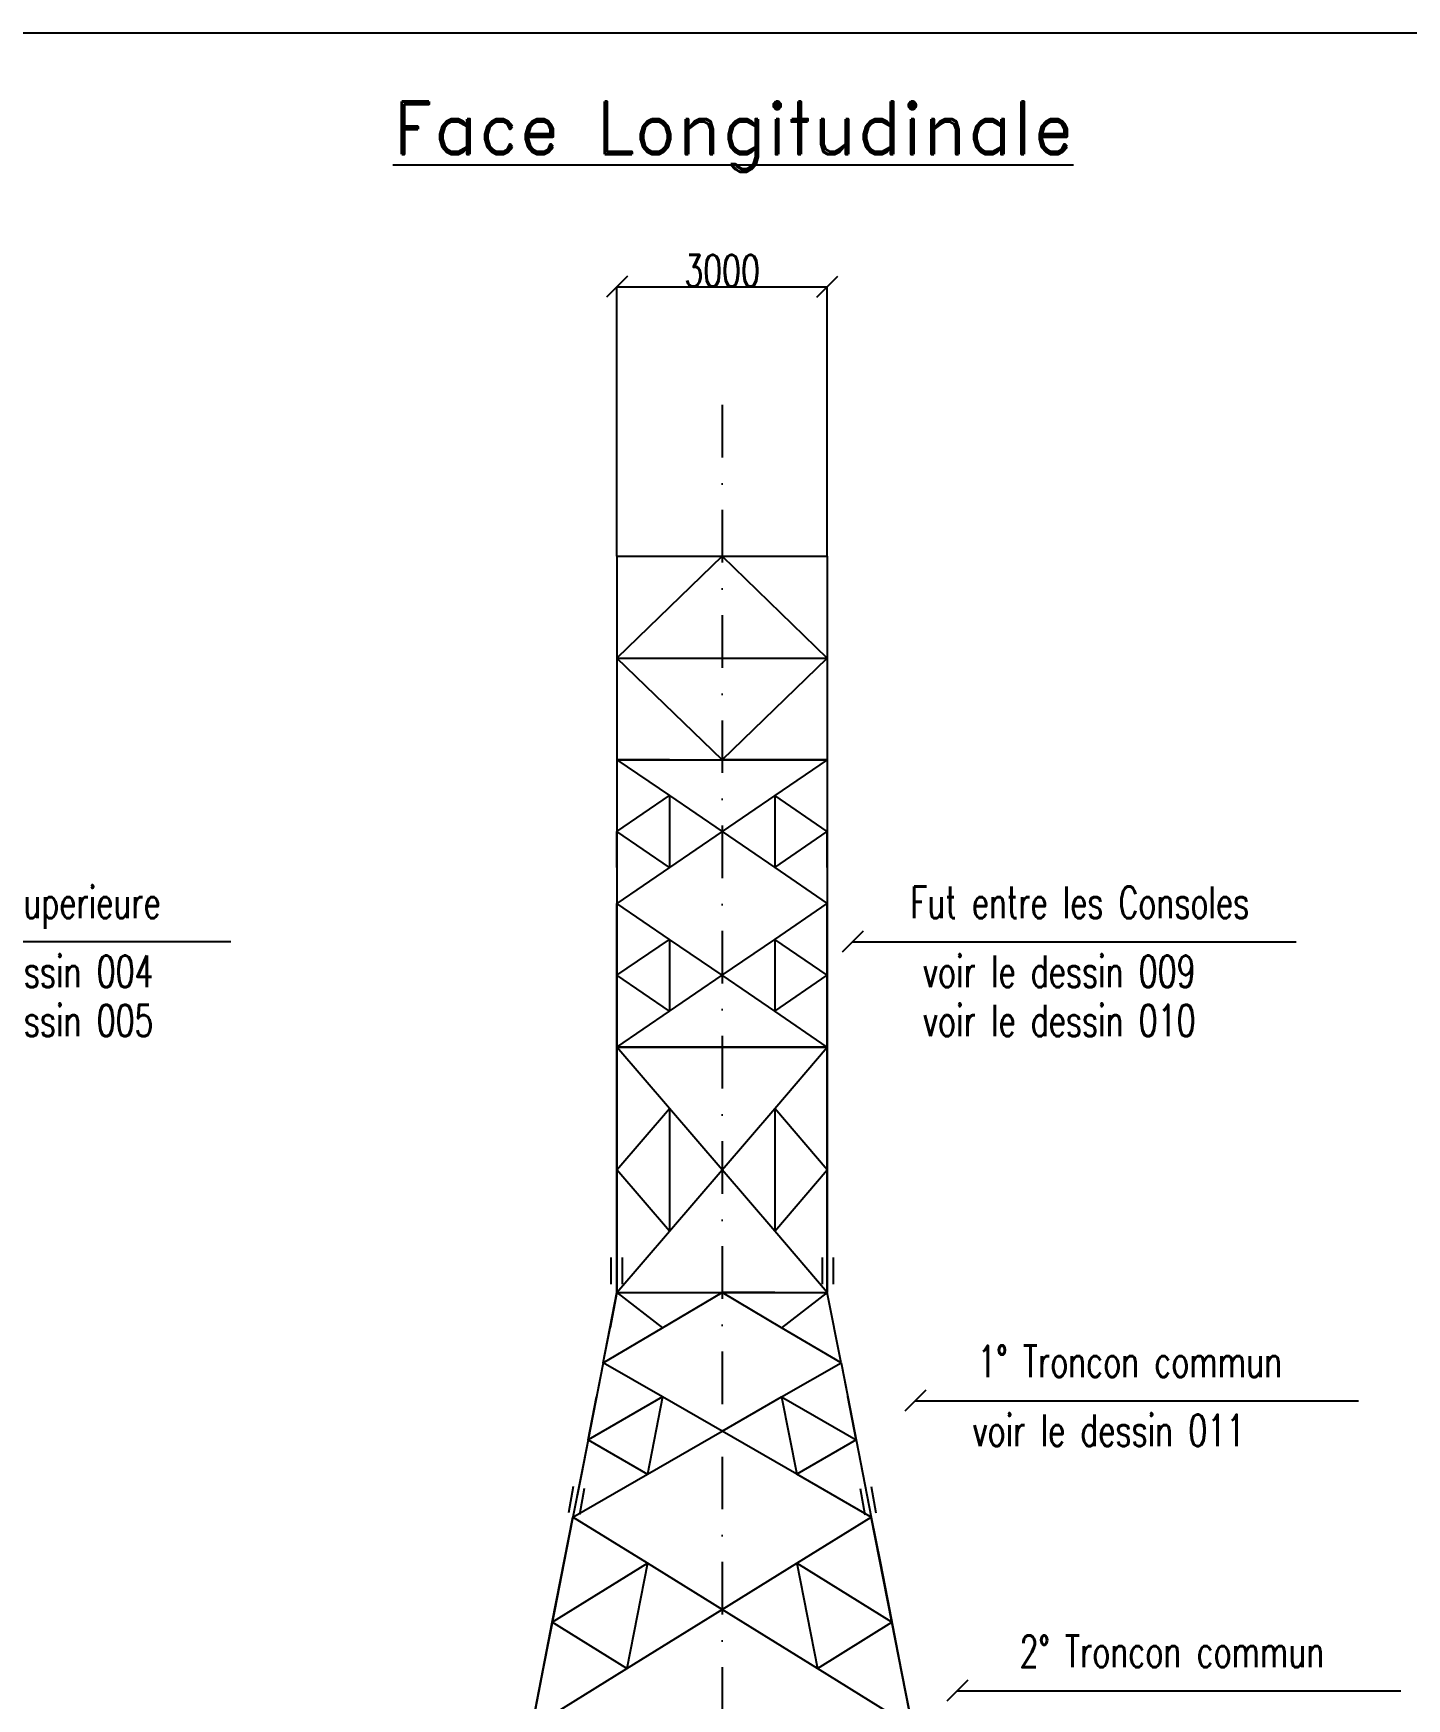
# Model space of a CAD drawing. Header units: millimetres. Extents: x 3750 to 125400, y -103 to 85997.
# Drawn here: x 40106 to 59694, y 62248 to 85997 of the extents above; entities that cross this region are included whole.
import ezdxf
from ezdxf.enums import TextEntityAlignment as Align

# ---------------------------------------------------------------- set-up
doc = ezdxf.new("R2010")
doc.units = ezdxf.units.MM
doc.header["$LTSCALE"] = 1500
doc.linetypes.add('DASHDOT', pattern=[1, 0.5, -0.25, 0, -0.25])
doc.linetypes.add('TRATTEGGIATA', pattern=[19.05, 12.7, -6.35])
for name, color, linetype in [('LS', 7, 'Continuous'), ('MZ', 6, 'DASHDOT'), ('REDUNDANT', 6, 'TRATTEGGIATA')]:
    doc.layers.add(name, color=color, linetype=linetype)
doc.styles.add('RD', font='ROMAND8.SHX', dxfattribs={"width": 0.7})
doc.styles.add('RS', font='ROMANS8.shx', dxfattribs={"width": 0.7})
doc.styles.add('S00', font='romans', dxfattribs={"width": 0.8})
doc.dimstyles.new('KIT', dxfattribs={"dimtxt": 40, "dimasz": 20, "dimexe": 1.25, "dimexo": 20, "dimgap": 10, "dimtad": 3, "dimdec": 1, "dimdsep": 46, "dimtxsty": 'S00', "dimblk": 'OBLIQUE', "dimcen": 2.5, "dimclrd": 256, "dimclre": 256, "dimclrt": 256, "dimaunit": 1, "dimadec": 1, "dimazin": 0, "dimtfac": 1, "dimtdec": 1, "dimtmove": 0, "dimatfit": 3, "dimldrblk": 'OBLIQUE', "dimfxl": 1, "dimlwd": -1, "dimlwe": -1, "dimarcsym": 0})
doc.dimstyles.new('TRATTO', dxfattribs={"dimscale": 0, "dimtxt": 450, "dimasz": 300, "dimexe": 0, "dimexo": 0.06, "dimgap": 5, "dimtad": 1, "dimdec": 0, "dimzin": 0, "dimdsep": 46, "dimtxsty": 'RS', "dimblk1": 'OBLIQUE', "dimblk2": 'OBLIQUE', "dimsah": 1, "dimcen": 0.09, "dimclrd": 2, "dimclre": 2, "dimclrt": 7, "dimadec": 0, "dimazin": 0, "dimtfac": 1, "dimtdec": 0, "dimtix": 1, "dimtmove": 2, "dimatfit": 3, "dimfxl": 1, "dimtolj": 1, "dimtzin": 0, "dimarcsym": 0})

# ---------------------------------------------------------------- blocks, each defined once
blk = doc.blocks.new('_OBLIQUE')
at = {"color": 0, "linetype": 'ByBlock'}
blk.add_line((-0.5, -0.5), (0.5, 0.5), dxfattribs=at)
blk = doc.blocks.new('*D25')
at = {"layer": 'DEFPOINTS', "color": 0, "transparency": 16777216}
for p in [(51430, 82383), (48430, 78539), (51430, 78539)]:
    blk.add_point(p, dxfattribs=at)
at = {"layer": 'LS', "color": 2, "lineweight": -2, "transparency": 16777216}
for p, q in [((48430, 78539), (48430, 82383)), ((48430, 82383), (51430, 82383)), ((51430, 78539), (51430, 82383))]:
    blk.add_line(p, q, dxfattribs=at)
at = {"layer": 'LS', "color": 2, "lineweight": -2, "transparency": 16777216, "xscale": 300, "yscale": 300, "zscale": 300, "rotation": 180}
blk.add_blockref('_OBLIQUE', (48430, 82383), dxfattribs=at)
at = {"layer": 'LS', "color": 2, "lineweight": -2, "transparency": 16777216, "xscale": 300, "yscale": 300, "zscale": 300}
blk.add_blockref('_OBLIQUE', (51430, 82383), dxfattribs=at)
at = {"layer": 'LS', "color": 7, "transparency": 16777216, "insert": (49930, 82613), "char_height": 450, "attachment_point": 5, "style": 'RS'}
blk.add_mtext('\\A1;3000', dxfattribs=at)

msp = doc.modelspace()

# ---------------------------------------------------------------- linework, layer by layer
at = {"layer": 'LS', "color": 8}
msp.add_lwpolyline([(3750, 85997.3), (3750, -102.7), (99150, -102.7), (99150, 11897.3), (125400, 11897.3), (125400, 85997.3), (3750, 85997.3)], close=True, dxfattribs=at)
at = {"layer": 'MZ'}
msp.add_line((49929.8, 80699.8), (49929.8, 41136.2), dxfattribs=at)
at = {"layer": 'REDUNDANT'}
for p, q in [((48429.8, 78538.7), (48429.8, 75638.7)), ((48429.8, 78538.7), (51429.8, 78538.7)), ((49929.8, 78538.7), (48429.8, 77088.7)), ((49929.8, 78538.7), (51429.8, 77088.7)), ((51429.8, 78538.7), (51429.8, 74613.7)), ((51429.8, 78538.7), (51429.8, 74613.7)), ((49929.8, 75638.7), (48429.8, 77088.7)), ((48429.8, 77088.7), (51429.8, 77088.7)), ((49929.8, 75638.7), (51429.8, 77088.7)), ((48429.8, 75638.7), (49929.8, 75638.7)), ((48429.8, 75638.7), (49929.8, 75638.7)), ((48429.8, 75638.7), (48429.8, 75638.7)), ((48429.8, 75638.7), (48429.8, 75638.7)), ((49179.8, 75638.7), (48429.8, 75638.7)), ((48429.8, 75638.7), (49179.8, 75638.7)), ((48429.8, 75638.7), (49179.8, 75638.7)), ((48429.8, 75638.7), (49179.8, 75638.7)), ((48429.8, 75638.7), (49179.8, 75126.7)), ((48429.8, 75638.7), (49179.8, 75126.7)), ((48429.8, 75638.7), (48429.8, 74613.7)), ((49179.8, 75638.7), (50679.8, 75638.7)), ((49179.8, 75638.7), (50679.8, 75638.7)), ((49179.8, 75638.7), (49929.8, 75638.7)), ((49179.8, 75638.7), (49929.8, 75638.7)), ((49929.8, 75638.7), (51429.8, 75638.7)), ((49929.8, 75638.7), (51429.8, 75638.7)), ((50679.8, 75638.7), (49929.8, 75638.7)), ((50679.8, 75638.7), (49929.8, 75638.7)), ((50679.8, 75638.7), (51429.8, 75638.7)), ((50679.8, 75638.7), (51429.8, 75638.7)), ((51429.8, 75638.7), (50679.8, 75638.7)), ((51429.8, 75638.7), (50679.8, 75638.7)), ((51429.8, 75638.7), (50679.8, 75126.7)), ((51429.8, 75638.7), (50679.8, 75126.7)), ((51429.8, 75638.7), (51429.8, 75638.7)), ((51429.8, 75638.7), (51429.8, 75638.7)), ((48429.8, 74613.7), (49179.8, 75126.7)), ((48429.8, 74613.7), (49179.8, 75126.7)), ((48429.8, 75126.7), (48429.8, 74613.7)), ((48429.8, 75126.7), (48429.8, 74613.7)), ((48429.8, 75126.7), (48429.8, 74100.7)), ((48429.8, 75126.7), (48429.8, 74100.7)), ((48429.8, 75126.7), (48429.8, 74613.7)), ((49179.8, 75126.7), (49179.8, 74100.7)), ((49179.8, 75126.7), (49179.8, 74100.7)), ((49179.8, 75126.7), (49929.8, 74613.7)), ((49179.8, 75126.7), (49929.8, 74613.7)), ((50679.8, 75126.7), (49929.8, 74613.7)), ((50679.8, 75126.7), (49929.8, 74613.7)), ((50679.8, 75126.7), (50679.8, 74100.7)), ((50679.8, 75126.7), (50679.8, 74100.7)), ((51429.8, 74613.7), (50679.8, 75126.7)), ((51429.8, 74613.7), (50679.8, 75126.7)), ((51429.8, 75126.7), (51429.8, 74613.7)), ((51429.8, 75126.7), (51429.8, 74613.7)), ((51429.8, 75126.7), (51429.8, 74100.7)), ((51429.8, 75126.7), (51429.8, 74100.7)), ((51429.8, 75126.7), (51429.8, 74613.7)), ((51429.8, 75126.7), (51429.8, 74613.7)), ((49179.8, 74100.7), (48429.8, 74613.7)), ((49179.8, 74100.7), (48429.8, 74613.7)), ((48429.8, 74100.7), (48429.8, 74613.7)), ((48429.8, 74100.7), (48429.8, 74613.7)), ((48429.8, 74613.7), (48429.8, 73588.7)), ((48429.8, 74613.7), (48429.8, 73588.7)), ((48429.8, 74613.7), (48429.8, 74100.7)), ((48429.8, 74613.7), (48429.8, 74100.7)), ((49929.8, 74613.7), (49179.8, 74100.7)), ((49929.8, 74613.7), (49179.8, 74100.7)), ((49929.8, 74613.7), (50679.8, 74100.7)), ((49929.8, 74613.7), (50679.8, 74100.7)), ((50679.8, 74100.7), (51429.8, 74613.7)), ((50679.8, 74100.7), (51429.8, 74613.7)), ((51429.8, 74100.7), (51429.8, 74613.7)), ((51429.8, 74100.7), (51429.8, 74613.7)), ((51429.8, 74613.7), (51429.8, 73588.7)), ((51429.8, 74613.7), (51429.8, 73588.7)), ((51429.8, 74613.7), (51429.8, 74100.7)), ((51429.8, 74613.7), (51429.8, 74100.7)), ((49179.8, 74100.7), (48429.8, 73588.7)), ((49179.8, 74100.7), (48429.8, 73588.7)), ((48429.8, 74100.7), (48429.8, 73588.7)), ((48429.8, 74100.7), (48429.8, 73588.7)), ((50679.8, 74100.7), (51429.8, 73588.7)), ((50679.8, 74100.7), (51429.8, 73588.7)), ((51429.8, 74100.7), (51429.8, 73588.7)), ((51429.8, 74100.7), (51429.8, 73588.7)), ((48429.8, 72563.7), (48429.8, 73588.7)), ((48429.8, 72563.7), (48429.8, 73588.7)), ((49179.8, 73076.7), (48429.8, 73588.7)), ((49179.8, 73076.7), (48429.8, 73588.7)), ((48429.8, 73588.7), (48429.8, 73076.7)), ((48429.8, 73588.7), (48429.8, 73076.7)), ((50679.8, 73076.7), (51429.8, 73588.7)), ((50679.8, 73076.7), (51429.8, 73588.7)), ((51429.8, 72563.7), (51429.8, 73588.7)), ((51429.8, 72563.7), (51429.8, 73588.7)), ((51429.8, 73588.7), (51429.8, 73076.7)), ((51429.8, 73588.7), (51429.8, 73076.7)), ((42924.8, 73041.6), (37248.9, 73041.6)), ((48429.8, 72563.7), (49179.8, 73076.7)), ((48429.8, 72563.7), (49179.8, 73076.7)), ((48429.8, 72563.7), (48429.8, 73076.7)), ((48429.8, 72563.7), (48429.8, 73076.7)), ((48429.8, 73076.7), (48429.8, 72050.7)), ((48429.8, 73076.7), (48429.8, 72050.7)), ((48429.8, 73076.7), (48429.8, 72563.7)), ((48429.8, 73076.7), (48429.8, 72563.7)), ((49179.8, 73076.7), (49179.8, 72050.7)), ((49179.8, 73076.7), (49179.8, 72050.7)), ((49929.8, 72563.7), (49179.8, 73076.7)), ((49929.8, 72563.7), (49179.8, 73076.7)), ((49929.8, 72563.7), (50679.8, 73076.7)), ((49929.8, 72563.7), (50679.8, 73076.7)), ((51429.8, 72563.7), (50679.8, 73076.7)), ((51429.8, 72563.7), (50679.8, 73076.7)), ((50679.8, 73076.7), (50679.8, 72050.7)), ((50679.8, 73076.7), (50679.8, 72050.7)), ((51429.8, 72563.7), (51429.8, 73076.7)), ((51429.8, 72563.7), (51429.8, 73076.7)), ((51429.8, 73076.7), (51429.8, 72050.7)), ((51429.8, 73076.7), (51429.8, 72050.7)), ((51429.8, 73076.7), (51429.8, 72563.7)), ((51429.8, 73076.7), (51429.8, 72563.7)), ((49179.8, 72050.7), (48429.8, 72563.7)), ((49179.8, 72050.7), (48429.8, 72563.7)), ((48429.8, 72050.7), (48429.8, 72563.7)), ((48429.8, 72050.7), (48429.8, 72563.7)), ((48429.8, 71538.7), (48429.8, 72563.7)), ((48429.8, 71538.7), (48429.8, 72563.7)), ((48429.8, 72563.7), (48429.8, 72050.7)), ((48429.8, 72563.7), (48429.8, 72050.7)), ((49179.8, 72050.7), (49929.8, 72563.7)), ((49179.8, 72050.7), (49929.8, 72563.7)), ((50679.8, 72050.7), (49929.8, 72563.7)), ((50679.8, 72050.7), (49929.8, 72563.7)), ((50679.8, 72050.7), (51429.8, 72563.7)), ((50679.8, 72050.7), (51429.8, 72563.7)), ((51429.8, 72050.7), (51429.8, 72563.7)), ((51429.8, 72050.7), (51429.8, 72563.7)), ((51429.8, 71538.7), (51429.8, 72563.7)), ((51429.8, 71538.7), (51429.8, 72563.7)), ((51429.8, 72563.7), (51429.8, 72050.7)), ((51429.8, 72563.7), (51429.8, 72050.7)), ((48429.8, 71538.7), (49179.8, 72050.7)), ((48429.8, 71538.7), (49179.8, 72050.7)), ((48429.8, 72050.7), (48429.8, 71538.7)), ((48429.8, 72050.7), (48429.8, 71538.7)), ((51429.8, 71538.7), (50679.8, 72050.7)), ((51429.8, 71538.7), (50679.8, 72050.7)), ((51429.8, 72050.7), (51429.8, 71538.7)), ((51429.8, 72050.7), (51429.8, 71538.7)), ((48429.8, 71538.7), (51429.8, 71538.7)), ((48429.8, 71538.7), (51429.8, 71538.7)), ((48429.8, 71538.7), (48429.8, 71538.7)), ((48429.8, 71538.7), (51429.8, 71538.7)), ((51429.8, 71538.7), (48429.8, 71538.7)), ((48429.8, 69788.7), (48429.8, 71538.7)), ((48429.8, 69788.7), (48429.8, 71538.7)), ((49179.8, 70663.7), (48429.8, 71538.7)), ((49179.8, 70663.7), (48429.8, 71538.7)), ((48429.8, 71538.7), (48429.8, 70663.7)), ((48429.8, 71538.7), (48429.8, 70663.7)), ((50679.8, 70663.7), (51429.8, 71538.7)), ((50679.8, 70663.7), (51429.8, 71538.7)), ((51429.8, 71538.7), (51429.8, 71538.7)), ((51429.8, 69788.7), (51429.8, 71538.7)), ((51429.8, 69788.7), (51429.8, 71538.7)), ((51429.8, 71538.7), (51429.8, 70663.7)), ((51429.8, 71538.7), (51429.8, 70663.7)), ((48429.8, 69788.7), (49179.8, 70663.7)), ((48429.8, 69788.7), (49179.8, 70663.7)), ((48429.8, 69788.7), (48429.8, 70663.7)), ((48429.8, 69788.7), (48429.8, 70663.7)), ((48429.8, 70663.7), (48429.8, 68913.7)), ((48429.8, 70663.7), (48429.8, 68913.7)), ((48429.8, 70663.7), (48429.8, 69788.7)), ((48429.8, 70663.7), (48429.8, 69788.7)), ((49179.8, 70663.7), (49179.8, 68913.7)), ((49179.8, 70663.7), (49179.8, 68913.7)), ((49929.8, 69788.7), (49179.8, 70663.7)), ((49929.8, 69788.7), (49179.8, 70663.7)), ((49929.8, 69788.7), (50679.8, 70663.7)), ((49929.8, 69788.7), (50679.8, 70663.7)), ((51429.8, 69788.7), (50679.8, 70663.7)), ((51429.8, 69788.7), (50679.8, 70663.7)), ((50679.8, 70663.7), (50679.8, 68913.7)), ((50679.8, 70663.7), (50679.8, 68913.7)), ((51429.8, 69788.7), (51429.8, 70663.7)), ((51429.8, 69788.7), (51429.8, 70663.7)), ((51429.8, 70663.7), (51429.8, 68913.7)), ((51429.8, 70663.7), (51429.8, 68913.7)), ((51429.8, 70663.7), (51429.8, 69788.7)), ((51429.8, 70663.7), (51429.8, 69788.7)), ((49179.8, 68913.7), (48429.8, 69788.7)), ((49179.8, 68913.7), (48429.8, 69788.7)), ((48429.8, 68913.7), (48429.8, 69788.7)), ((48429.8, 68913.7), (48429.8, 69788.7)), ((48429.8, 68038.7), (48429.8, 69788.7)), ((48429.8, 68038.7), (48429.8, 69788.7)), ((48429.8, 69788.7), (48429.8, 68913.7)), ((48429.8, 69788.7), (48429.8, 68913.7)), ((49179.8, 68913.7), (49929.8, 69788.7)), ((49179.8, 68913.7), (49929.8, 69788.7)), ((50679.8, 68913.7), (49929.8, 69788.7)), ((50679.8, 68913.7), (49929.8, 69788.7)), ((50679.8, 68913.7), (51429.8, 69788.7)), ((50679.8, 68913.7), (51429.8, 69788.7)), ((51429.8, 68913.7), (51429.8, 69788.7)), ((51429.8, 68913.7), (51429.8, 69788.7)), ((51429.8, 68038.7), (51429.8, 69788.7)), ((51429.8, 68038.7), (51429.8, 69788.7)), ((51429.8, 69788.7), (51429.8, 68913.7)), ((51429.8, 69788.7), (51429.8, 68913.7)), ((48429.8, 68038.7), (49179.8, 68913.7)), ((48429.8, 68038.7), (49179.8, 68913.7)), ((48429.8, 68913.7), (48429.8, 68038.7)), ((48429.8, 68913.7), (48429.8, 68038.7)), ((51429.8, 68038.7), (50679.8, 68913.7)), ((51429.8, 68038.7), (50679.8, 68913.7)), ((51429.8, 68913.7), (51429.8, 68038.7)), ((51429.8, 68913.7), (51429.8, 68038.7)), ((48344.5, 68540.4), (48344.1, 68158.9)), ((48504.5, 68540.2), (48504.1, 68158.7)), ((51355.1, 68540.2), (51355.5, 68158.7)), ((51515.1, 68540.4), (51515.5, 68158.9)), ((48233.8, 67038.7), (48429.8, 68038.7)), ((48233.8, 67038.7), (48429.8, 68038.7)), ((48429.8, 68038.7), (48331.8, 67538.7)), ((48429.8, 68038.7), (48331.8, 67538.7)), ((48331.8, 67538.7), (48429.8, 68038.7)), ((48331.8, 67538.7), (48429.8, 68038.7)), ((48429.8, 68038.7), (49929.8, 68038.7)), ((48429.8, 68038.7), (49081.8, 67538.7)), ((48429.8, 68038.7), (49179.8, 68038.7)), ((48429.8, 68038.7), (49179.8, 68038.7)), ((48429.8, 68038.7), (49179.8, 68038.7)), ((48429.8, 68038.7), (49179.8, 68038.7)), ((48429.8, 68038.7), (49929.8, 68038.7)), ((48429.8, 68038.7), (49081.8, 67538.7)), ((49081.8, 67538.7), (49929.8, 68038.7)), ((49081.8, 67538.7), (49929.8, 68038.7)), ((49179.8, 68038.7), (50679.8, 68038.7)), ((49179.8, 68038.7), (50679.8, 68038.7)), ((49179.8, 68038.7), (49929.8, 68038.7)), ((49179.8, 68038.7), (49929.8, 68038.7)), ((49929.8, 68038.7), (51429.8, 68038.7)), ((50679.8, 68038.7), (49929.8, 68038.7)), ((50679.8, 68038.7), (49929.8, 68038.7)), ((50777.8, 67538.7), (49929.8, 68038.7)), ((49929.8, 68038.7), (51429.8, 68038.7)), ((50777.8, 67538.7), (49929.8, 68038.7)), ((51429.8, 68038.7), (50777.8, 67538.7)), ((51429.8, 68038.7), (50777.8, 67538.7)), ((51429.8, 68038.7), (50777.8, 67538.7)), ((51429.8, 68038.7), (50777.8, 67538.7)), ((51625.8, 67038.7), (51429.8, 68038.7)), ((51625.8, 67038.7), (51429.8, 68038.7)), ((48233.8, 67038.7), (49081.8, 67538.7)), ((48233.8, 67038.7), (49081.8, 67538.7)), ((48233.8, 67038.7), (48331.8, 67538.7)), ((48233.8, 67038.7), (48331.8, 67538.7)), ((51625.8, 67038.7), (50777.8, 67538.7)), ((51625.8, 67038.7), (50777.8, 67538.7)), ((51625.8, 67038.7), (51527.8, 67538.7)), ((51625.8, 67038.7), (51527.8, 67538.7)), ((48233.8, 67038.7), (48017.8, 65938.7)), ((48233.8, 67038.7), (48017.8, 65938.7)), ((48233.8, 67038.7), (48137.8, 66550.7)), ((48233.8, 67038.7), (48137.8, 66550.7)), ((49081.8, 66550.7), (48233.8, 67038.7)), ((49081.8, 66550.7), (48233.8, 67038.7)), ((50777.8, 66550.7), (51625.8, 67038.7)), ((50777.8, 66550.7), (51625.8, 67038.7)), ((51625.8, 67038.7), (51841.8, 65938.7)), ((51625.8, 67038.7), (51721.8, 66550.7)), ((51625.8, 67038.7), (51721.8, 66550.7)), ((51625.8, 67038.7), (51841.8, 65938.7)), ((48137.8, 66550.7), (47922.8, 65450.7)), ((48137.8, 66550.7), (47922.8, 65450.7)), ((49081.8, 66550.7), (48017.8, 65938.7)), ((49081.8, 66550.7), (48017.8, 65938.7)), ((48017.8, 65938.7), (48137.8, 66550.7)), ((48017.8, 65938.7), (48137.8, 66550.7)), ((48137.8, 66550.7), (48042.8, 66062.7)), ((48137.8, 66550.7), (48042.8, 66062.7)), ((49081.8, 66550.7), (48865.8, 65450.7)), ((49081.8, 66550.7), (48865.8, 65450.7)), ((49929.8, 66062.7), (49081.8, 66550.7)), ((49929.8, 66062.7), (49081.8, 66550.7)), ((49929.8, 66062.7), (50777.8, 66550.7)), ((49929.8, 66062.7), (50777.8, 66550.7)), ((50777.8, 66550.7), (50993.8, 65450.7)), ((50777.8, 66550.7), (51841.8, 65938.7)), ((50777.8, 66550.7), (50993.8, 65450.7)), ((50777.8, 66550.7), (51841.8, 65938.7)), ((51721.8, 66550.7), (51936.8, 65450.7)), ((51721.8, 66550.7), (51936.8, 65450.7)), ((51841.8, 65938.7), (51721.8, 66550.7)), ((51841.8, 65938.7), (51721.8, 66550.7)), ((51721.8, 66550.7), (51816.8, 66062.7)), ((51721.8, 66550.7), (51816.8, 66062.7)), ((48042.8, 66062.7), (47922.8, 65450.7)), ((48042.8, 66062.7), (47922.8, 65450.7)), ((48865.8, 65450.7), (49929.8, 66062.7)), ((48865.8, 65450.7), (49929.8, 66062.7)), ((50993.8, 65450.7), (49929.8, 66062.7)), ((50993.8, 65450.7), (49929.8, 66062.7)), ((51816.8, 66062.7), (51936.8, 65450.7)), ((51816.8, 66062.7), (51936.8, 65450.7)), ((48017.8, 65938.7), (47802.8, 64838.7)), ((48017.8, 65938.7), (47802.8, 64838.7)), ((48017.8, 65938.7), (47922.8, 65450.7)), ((48017.8, 65938.7), (47922.8, 65450.7)), ((48017.8, 65938.7), (48865.8, 65450.7)), ((48017.8, 65938.7), (48865.8, 65450.7)), ((51841.8, 65938.7), (50993.8, 65450.7)), ((51841.8, 65938.7), (50993.8, 65450.7)), ((51841.8, 65938.7), (51936.8, 65450.7)), ((51841.8, 65938.7), (51936.8, 65450.7)), ((51841.8, 65938.7), (52056.8, 64838.7)), ((51841.8, 65938.7), (52056.8, 64838.7)), ((47802.8, 64838.7), (48865.8, 65450.7)), ((47802.8, 64838.7), (48865.8, 65450.7)), ((47922.8, 65450.7), (47802.8, 64838.7)), ((47922.8, 65450.7), (47802.8, 64838.7)), ((47922.8, 65450.7), (47802.8, 64838.7)), ((47922.8, 65450.7), (47802.8, 64838.7)), ((52056.8, 64838.7), (50993.8, 65450.7)), ((52056.8, 64838.7), (50993.8, 65450.7)), ((51936.8, 65450.7), (52056.8, 64838.7)), ((51936.8, 65450.7), (52056.8, 64838.7)), ((47804.6, 65272.9), (47737.7, 64897.4)), ((47962.1, 65244.9), (47895.2, 64869.3)), ((51897.5, 65244.9), (51964.4, 64869.3)), ((52055, 65272.9), (52121.9, 64897.4)), ((47507.8, 63338.7), (47802.8, 64838.7)), ((47507.8, 63338.7), (47802.8, 64838.7)), ((47802.8, 64838.7), (47672.8, 64179.7)), ((47802.8, 64838.7), (47672.8, 64179.7)), ((48865.8, 64179.7), (47802.8, 64838.7)), ((48865.8, 64179.7), (47802.8, 64838.7)), ((47802.8, 64838.7), (47802.8, 64838.7)), ((47802.8, 64838.7), (47802.8, 64838.7)), ((47802.8, 64838.7), (47802.8, 64838.7)), ((47802.8, 64838.7), (47802.8, 64838.7)), ((50993.8, 64179.7), (52056.8, 64838.7)), ((50993.8, 64179.7), (52056.8, 64838.7)), ((52351.8, 63338.7), (52056.8, 64838.7)), ((52056.8, 64838.7), (52186.8, 64179.7)), ((52056.8, 64838.7), (52186.8, 64179.7)), ((52351.8, 63338.7), (52056.8, 64838.7)), ((52056.8, 64838.7), (52056.8, 64838.7)), ((52056.8, 64838.7), (52056.8, 64838.7)), ((52056.8, 64838.7), (52056.8, 64838.7)), ((52056.8, 64838.7), (52056.8, 64838.7)), ((47672.8, 64179.7), (47378.8, 62679.7)), ((47672.8, 64179.7), (47378.8, 62679.7)), ((47507.8, 63338.7), (48865.8, 64179.7)), ((47507.8, 63338.7), (48865.8, 64179.7)), ((47672.8, 64179.7), (47507.8, 63338.7)), ((47672.8, 64179.7), (47507.8, 63338.7)), ((47672.8, 64179.7), (47543.8, 63520.7)), ((47672.8, 64179.7), (47543.8, 63520.7)), ((48865.8, 64179.7), (48571.8, 62679.7)), ((48865.8, 64179.7), (48571.8, 62679.7)), ((49929.8, 63520.7), (48865.8, 64179.7)), ((49929.8, 63520.7), (48865.8, 64179.7)), ((49929.8, 63520.7), (50993.8, 64179.7)), ((49929.8, 63520.7), (50993.8, 64179.7)), ((50993.8, 64179.7), (51287.8, 62679.7)), ((52351.8, 63338.7), (50993.8, 64179.7)), ((50993.8, 64179.7), (51287.8, 62679.7)), ((52351.8, 63338.7), (50993.8, 64179.7)), ((52186.8, 64179.7), (52351.8, 63338.7)), ((52186.8, 64179.7), (52351.8, 63338.7)), ((52186.8, 64179.7), (52480.8, 62679.7)), ((52186.8, 64179.7), (52480.8, 62679.7)), ((52186.8, 64179.7), (52315.8, 63520.7)), ((52186.8, 64179.7), (52315.8, 63520.7)), ((47543.8, 63520.7), (47378.8, 62679.7)), ((47543.8, 63520.7), (47378.8, 62679.7)), ((48571.8, 62679.7), (49929.8, 63520.7)), ((48571.8, 62679.7), (49929.8, 63520.7)), ((51287.8, 62679.7), (49929.8, 63520.7)), ((51287.8, 62679.7), (49929.8, 63520.7)), ((52315.8, 63520.7), (52480.8, 62679.7)), ((52315.8, 63520.7), (52480.8, 62679.7)), ((47213.8, 61838.7), (47507.8, 63338.7)), ((47213.8, 61838.7), (47507.8, 63338.7)), ((47507.8, 63338.7), (47378.8, 62679.7)), ((47507.8, 63338.7), (47378.8, 62679.7)), ((48571.8, 62679.7), (47507.8, 63338.7)), ((48571.8, 62679.7), (47507.8, 63338.7)), ((51287.8, 62679.7), (52351.8, 63338.7)), ((51287.8, 62679.7), (52351.8, 63338.7)), ((52351.8, 63338.7), (52480.8, 62679.7)), ((52351.8, 63338.7), (52480.8, 62679.7)), ((52645.8, 61838.7), (52351.8, 63338.7)), ((52645.8, 61838.7), (52351.8, 63338.7)), ((47213.8, 61838.7), (48571.8, 62679.7)), ((47213.8, 61838.7), (48571.8, 62679.7)), ((47378.8, 62679.7), (47213.8, 61838.7)), ((47378.8, 62679.7), (47213.8, 61838.7)), ((52645.8, 61838.7), (51287.8, 62679.7)), ((52645.8, 61838.7), (51287.8, 62679.7)), ((52480.8, 62679.7), (52645.8, 61838.7)), ((52480.8, 62679.7), (52645.8, 61838.7))]:
    msp.add_line(p, q, dxfattribs=at)

# ---------------------------------------------------------------- texts
at = {"layer": 'LS', "color": 3, "style": 'RD'}
msp.add_text('%%UFace Longitudinale', height=750, dxfattribs=at).set_placement((50087.7, 84523.3), align=Align.MIDDLE)
at = {"layer": 'LS', "style": 'RS', "width": 0.7}
for s, p in [('Console superieure', (37884.7, 73378.3)), ('Fut entre les Consoles', (52614.1, 73378.3)), ('voir le dessin 004', (37931.1, 72394.5)), ('voir le dessin 009', (52793.7, 72394.5)), ('voir le dessin 005', (37931.1, 71694.5)), ('voir le dessin 010', (52793.7, 71694.5)), ('1° Troncon commun', (53569.9, 66834.1)), ('voir le dessin 011', (53500.6, 65850.3)), ('2° Troncon commun', (54172.4, 62697.3))]:
    msp.add_text(s, height=450, dxfattribs=at).set_placement(p)

# ---------------------------------------------------------------- dimensions: what is measured, and where the dimension line sits
at = {"layer": 'LS'}
dim = msp.add_linear_dim(base=(51429.8, 82383.5), p1=(48429.8, 78538.7), p2=(51429.8, 78538.7), dimstyle='TRATTO', override={"dimscale": 1}, dxfattribs=at)
dim.commit()
dim.dimension.update_dxf_attribs({"geometry": '*D25', "text_midpoint": (49929.8, 82613.5)})

# ---------------------------------------------------------------- leaders
at = {"layer": 'REDUNDANT'}
for points in [[(51793.4, 73041.6), (58116.9, 73041.6)], [(52683.8, 66497.4), (59007.3, 66497.4)], [(53286.3, 62360.6), (59609.8, 62360.6)]]:
    msp.add_leader(points, dimstyle='KIT', override={"dimasz": 300, "dimtad": 0}, dxfattribs=at)

doc.saveas('drawing.dxf')
